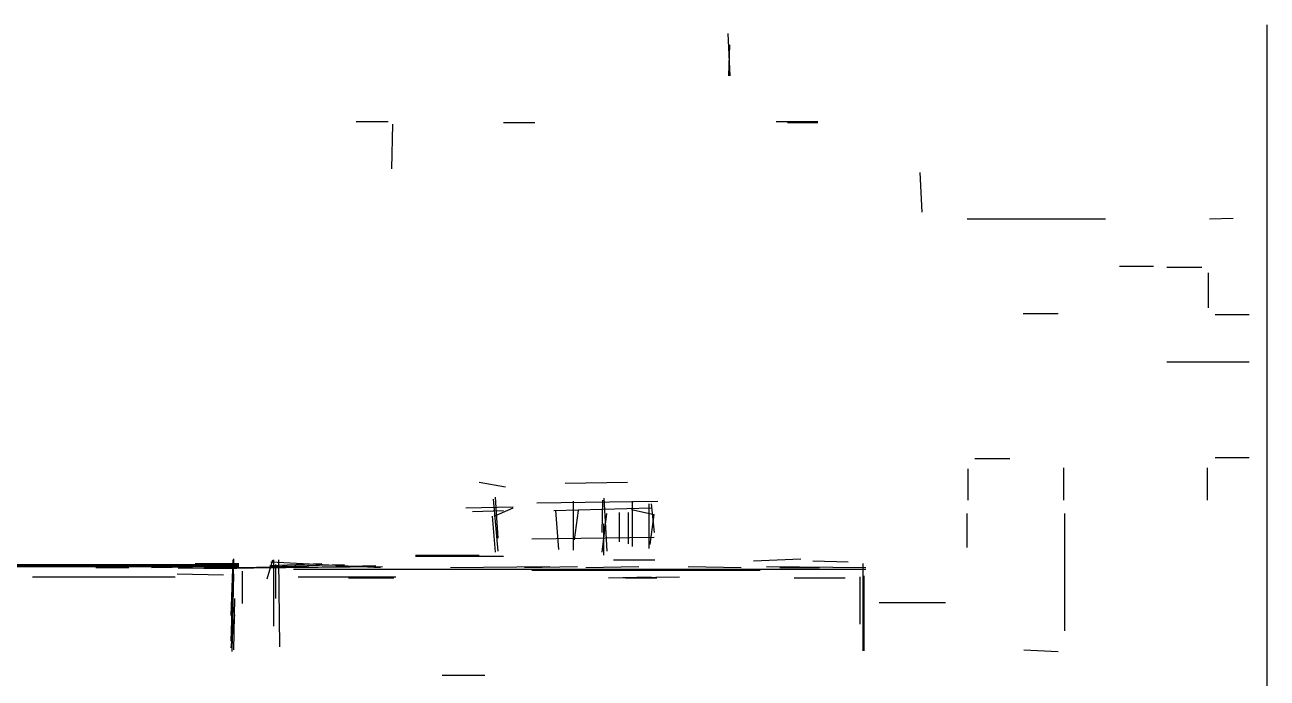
# Model space of a CAD drawing. Header units: metres. Extents: x 0.1 to 46.8, y -33.1 to 0.
# Drawn here: x 33.63 to 46.76, y -6.9 to 0 of the extents above; entities that cross this region are included whole.
import ezdxf

# ---------------------------------------------------------------- set-up
doc = ezdxf.new("R2010")
doc.units = ezdxf.units.M
doc.layers.add('Lines', color=7, linetype='Continuous')
doc.layers.add('Walls', color=2, linetype='Continuous')

msp = doc.modelspace()

# ---------------------------------------------------------------- linework, layer by layer
at = {"layer": 'Lines'}
for p, q in [((46.76, -33.07), (46.76, 0)), ((41.06, -0.09), (41.08, -0.54)), ((41.07, -0.54), (41.08, -0.21)), ((37.13, -1.02), (37.47, -1.02)), ((37.51, -1.52), (37.52, -1.05)), ((38.69, -1.03), (39.02, -1.03)), ((41.57, -1.02), (42.01, -1.02)), ((41.69, -1.03), (42.01, -1.03)), ((43.09, -1.56), (43.11, -1.98)), ((43.59, -2.05), (45.05, -2.05)), ((46.15, -2.05), (46.4, -2.04)), ((45.2, -2.55), (45.56, -2.55)), ((45.7, -2.56), (46.07, -2.56)), ((46.14, -2.99), (46.14, -2.62)), ((44.18, -3.05), (44.55, -3.05)), ((46.21, -3.06), (46.57, -3.06)), ((45.7, -3.56), (46.57, -3.56)), ((43.67, -4.58), (44.04, -4.58)), ((46.21, -4.57), (46.57, -4.57)), ((43.6, -5.02), (43.6, -4.69)), ((44.61, -5.02), (44.61, -4.68)), ((46.13, -5.02), (46.13, -4.68)), ((38.43, -4.83), (38.71, -4.88)), ((39.34, -4.84), (40, -4.83)), ((38.29, -5.1), (38.79, -5.09)), ((38.58, -5.01), (38.63, -5.56)), ((38.59, -5.19), (38.79, -5.1)), ((38.6, -4.99), (38.63, -5.42)), ((39.04, -5.05), (40.32, -5.03)), ((39.22, -5.13), (40.25, -5.1)), ((39.43, -5.55), (39.43, -5.03)), ((39.73, -5.36), (39.74, -5.02)), ((39.75, -5), (39.78, -5.56)), ((40.04, -5.12), (40.28, -5.17)), ((40.05, -5.03), (40.05, -5.51)), ((40.23, -5.53), (40.23, -5.06)), ((40.25, -5.06), (40.28, -5.36)), ((38.36, -5.14), (38.69, -5.13)), ((38.57, -5.19), (38.6, -5.57)), ((39.24, -5.13), (39.27, -5.54)), ((39.44, -5.44), (39.48, -5.13)), ((39.73, -5.57), (39.78, -5.16)), ((39.91, -5.15), (39.91, -5.46)), ((40.01, -5.48), (40.01, -5.15)), ((40.24, -5.49), (40.28, -5.17)), ((43.59, -5.52), (43.59, -5.16)), ((44.62, -6.4), (44.62, -5.16)), ((39.75, -5.6), (39.75, -5.27)), ((38.99, -5.43), (40.28, -5.41)), ((35.81, -6.51), (35.84, -5.64)), ((37.76, -5.6), (38.43, -5.6)), ((37.76, -5.61), (38.69, -5.61)), ((41.33, -5.66), (41.83, -5.64)), ((21.8, -5.71), (35.89, -5.71)), ((22.07, -5.72), (35.89, -5.72)), ((24.85, -5.7), (35.89, -5.7)), ((34.38, -5.73), (34.73, -5.73)), ((34.97, -5.73), (35.62, -5.72)), ((35.25, -5.74), (36.63, -5.72)), ((35.25, -5.74), (35.83, -5.73)), ((35.43, -5.69), (35.89, -5.69)), ((35.52, -5.74), (35.87, -5.74)), ((35.71, -5.74), (37.41, -5.72)), ((35.81, -6.24), (35.83, -5.65)), ((35.93, -6.11), (35.93, -5.77)), ((36.19, -5.85), (36.25, -5.65)), ((36.22, -5.71), (36.77, -5.69)), ((36.22, -5.72), (37.01, -5.7)), ((36.23, -5.67), (37.39, -5.73)), ((36.26, -6.35), (36.26, -5.65)), ((36.28, -5.7), (36.28, -6.06)), ((36.31, -5.65), (36.32, -6.57)), ((36.47, -5.75), (42.52, -5.75)), ((36.49, -5.73), (37.34, -5.71)), ((38.13, -5.73), (39.18, -5.72)), ((38.91, -5.73), (39.47, -5.72)), ((38.99, -5.76), (41.4, -5.76)), ((39.56, -5.73), (40.12, -5.72)), ((39.85, -5.65), (40.29, -5.65)), ((40.64, -5.72), (41.2, -5.73)), ((41.47, -5.72), (42.52, -5.73)), ((41.61, -5.73), (42.03, -5.73)), ((41.96, -5.66), (42.33, -5.67)), ((42.49, -6.61), (42.49, -5.69)), ((33.71, -5.83), (35.22, -5.83)), ((35.24, -5.8), (35.73, -5.81)), ((35.82, -6.62), (35.84, -5.8)), ((36.52, -5.83), (37.55, -5.83)), ((37.05, -5.84), (37.53, -5.84)), ((39.8, -5.84), (40.25, -5.83)), ((39.8, -5.84), (40.55, -5.83)), ((39.98, -5.84), (40.31, -5.84)), ((41.76, -5.84), (42.3, -5.84)), ((42.46, -6.33), (42.46, -5.83)), ((42.5, -6.61), (42.5, -5.82)), ((35.84, -6.6), (35.85, -6.06)), ((42.66, -6.1), (43.36, -6.1)), ((35.81, -6.58), (35.85, -6.23)), ((44.19, -6.6), (44.55, -6.62)), ((38.04, -6.87), (38.49, -6.87))]:
    msp.add_line(p, q, dxfattribs=at)
at = {"layer": 'Walls'}
for p, q in [((39.34, -4.84), (40, -4.83)), ((39.34, -4.84), (40, -4.83)), ((39.34, -4.84), (40, -4.83)), ((38.29, -5.1), (38.79, -5.09)), ((38.29, -5.1), (38.79, -5.09)), ((38.29, -5.1), (38.79, -5.09)), ((39.04, -5.05), (40.32, -5.03)), ((39.04, -5.05), (40.32, -5.03)), ((39.04, -5.05), (40.32, -5.03)), ((39.04, -5.05), (40.32, -5.03)), ((39.22, -5.13), (40.25, -5.1)), ((39.22, -5.13), (40.25, -5.1)), ((39.22, -5.13), (40.25, -5.1)), ((39.22, -5.13), (40.25, -5.1)), ((39.22, -5.13), (40.25, -5.1)), ((39.43, -5.55), (39.43, -5.03)), ((39.75, -5), (39.78, -5.56)), ((38.99, -5.43), (40.28, -5.41)), ((38.99, -5.43), (40.28, -5.41)), ((38.99, -5.43), (40.28, -5.41)), ((38.99, -5.43), (40.28, -5.41)), ((38.99, -5.43), (40.28, -5.41)), ((38.99, -5.43), (40.28, -5.41)), ((38.99, -5.43), (40.28, -5.41)), ((38.99, -5.43), (40.28, -5.41)), ((35.81, -6.51), (35.84, -5.64)), ((35.81, -6.51), (35.84, -5.64)), ((35.81, -6.51), (35.84, -5.64)), ((37.76, -5.6), (38.43, -5.6)), ((37.76, -5.6), (38.43, -5.6)), ((37.76, -5.61), (38.69, -5.61)), ((37.76, -5.61), (38.69, -5.61)), ((41.33, -5.66), (41.83, -5.64)), ((41.33, -5.66), (41.83, -5.64)), ((41.33, -5.66), (41.83, -5.64)), ((21.8, -5.71), (35.89, -5.71)), ((21.8, -5.71), (35.89, -5.71)), ((22.07, -5.72), (35.89, -5.72)), ((22.07, -5.72), (35.89, -5.72)), ((24.85, -5.7), (35.89, -5.7)), ((34.97, -5.73), (35.62, -5.72)), ((34.97, -5.73), (35.62, -5.72)), ((35.25, -5.74), (36.63, -5.72)), ((35.25, -5.74), (36.63, -5.72)), ((35.25, -5.74), (36.63, -5.72)), ((35.25, -5.74), (36.63, -5.72)), ((35.25, -5.74), (36.63, -5.72)), ((35.25, -5.74), (35.83, -5.73)), ((35.25, -5.74), (35.83, -5.73)), ((35.71, -5.74), (37.41, -5.72)), ((35.71, -5.74), (37.41, -5.72)), ((35.71, -5.74), (37.41, -5.72)), ((35.71, -5.74), (37.41, -5.72)), ((35.81, -6.24), (35.83, -5.65)), ((35.81, -6.24), (35.83, -5.65)), ((35.81, -6.24), (35.83, -5.65)), ((35.81, -6.24), (35.83, -5.65)), ((36.22, -5.71), (36.77, -5.69)), ((36.22, -5.71), (36.77, -5.69)), ((36.22, -5.71), (36.77, -5.69)), ((36.22, -5.71), (36.77, -5.69)), ((36.22, -5.72), (37.01, -5.7)), ((36.22, -5.72), (37.01, -5.7)), ((36.22, -5.72), (37.01, -5.7)), ((36.22, -5.72), (37.01, -5.7)), ((36.23, -5.67), (37.39, -5.73)), ((36.23, -5.67), (37.39, -5.73)), ((36.23, -5.67), (37.39, -5.73)), ((36.23, -5.67), (37.39, -5.73)), ((36.26, -6.35), (36.26, -5.65)), ((36.26, -6.35), (36.26, -5.65)), ((36.26, -6.35), (36.26, -5.65)), ((36.26, -6.35), (36.26, -5.65)), ((36.31, -5.65), (36.32, -6.57)), ((36.31, -5.65), (36.32, -6.57)), ((36.31, -5.65), (36.32, -6.57)), ((36.31, -5.65), (36.32, -6.57)), ((36.47, -5.75), (42.52, -5.75)), ((36.47, -5.75), (42.52, -5.75)), ((36.47, -5.75), (42.52, -5.75)), ((36.47, -5.75), (42.52, -5.75)), ((36.47, -5.75), (42.52, -5.75)), ((36.47, -5.75), (42.52, -5.75)), ((36.47, -5.75), (42.52, -5.75)), ((36.49, -5.73), (37.34, -5.71)), ((36.49, -5.73), (37.34, -5.71)), ((36.49, -5.73), (37.34, -5.71)), ((36.49, -5.73), (37.34, -5.71)), ((38.13, -5.73), (39.18, -5.72)), ((38.13, -5.73), (39.18, -5.72)), ((38.13, -5.73), (39.18, -5.72)), ((38.13, -5.73), (39.18, -5.72)), ((38.91, -5.73), (39.47, -5.72)), ((38.91, -5.73), (39.47, -5.72)), ((38.91, -5.73), (39.47, -5.72)), ((38.91, -5.73), (39.47, -5.72)), ((38.99, -5.76), (41.4, -5.76)), ((38.99, -5.76), (41.4, -5.76)), ((38.99, -5.76), (41.4, -5.76)), ((38.99, -5.76), (41.4, -5.76)), ((38.99, -5.76), (41.4, -5.76)), ((39.56, -5.73), (40.12, -5.72)), ((39.56, -5.73), (40.12, -5.72)), ((39.56, -5.73), (40.12, -5.72)), ((39.56, -5.73), (40.12, -5.72)), ((39.56, -5.73), (40.12, -5.72)), ((39.56, -5.73), (40.12, -5.72)), ((39.56, -5.73), (40.12, -5.72)), ((40.64, -5.72), (41.2, -5.73)), ((40.64, -5.72), (41.2, -5.73)), ((40.64, -5.72), (41.2, -5.73)), ((41.47, -5.72), (42.52, -5.73)), ((35.82, -6.62), (35.84, -5.8)), ((35.82, -6.62), (35.84, -5.8)), ((35.82, -6.62), (35.84, -5.8)), ((36.52, -5.83), (37.55, -5.83)), ((36.52, -5.83), (37.55, -5.83)), ((36.52, -5.83), (37.55, -5.83)), ((36.52, -5.83), (37.55, -5.83)), ((36.52, -5.83), (37.55, -5.83)), ((39.8, -5.84), (40.55, -5.83)), ((39.8, -5.84), (40.55, -5.83)), ((39.8, -5.84), (40.55, -5.83)), ((39.8, -5.84), (40.55, -5.83)), ((41.76, -5.84), (42.3, -5.84)), ((35.84, -6.6), (35.85, -6.06)), ((35.84, -6.6), (35.85, -6.06)), ((35.84, -6.6), (35.85, -6.06)), ((35.84, -6.6), (35.85, -6.06))]:
    msp.add_line(p, q, dxfattribs=at)

doc.saveas('drawing.dxf')
